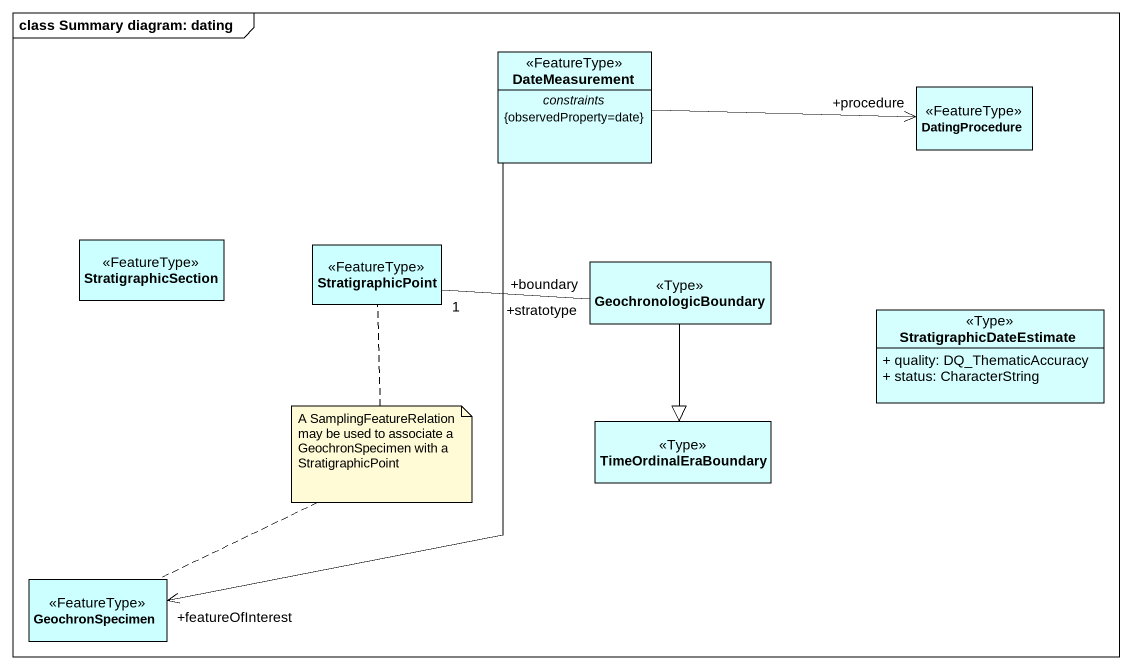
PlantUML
@startuml
mainframe class Summary diagram: dating
hide circle
hide empty members
skinparam classAttributeIconSize 0
class DateMeasurement <<FeatureType>> #D5FFFF {
  -- constraints --
  {observedProperty=date}
}
class DatingProcedure <<FeatureType>> #D5FFFF
class StratigraphicSection <<FeatureType>> #CCFFFF
class StratigraphicPoint <<FeatureType>> #CCFFFF
class GeochronologicBoundary <<Type>> #D5FFFF
class StratigraphicDateEstimate <<Type>> #D5FFFF {
  + quality: DQ_ThematicAccuracy
  + status: CharacterString
}
class TimeOrdinalEraBoundary <<Type>> #D5FFFF
class GeochronSpecimen <<FeatureType>> #CCFFFF
DateMeasurement -right-> "+procedure" DatingProcedure
DateMeasurement --> "+featureOfInterest" GeochronSpecimen
GeochronologicBoundary "+boundary" -left- "+stratotype\n1" StratigraphicPoint
GeochronologicBoundary --|> TimeOrdinalEraBoundary
note as N1
  A SamplingFeatureRelation may be used to associate a GeochronSpecimen with a StratigraphicPoint
end note
N1 .. StratigraphicPoint
N1 .. GeochronSpecimen
@enduml
